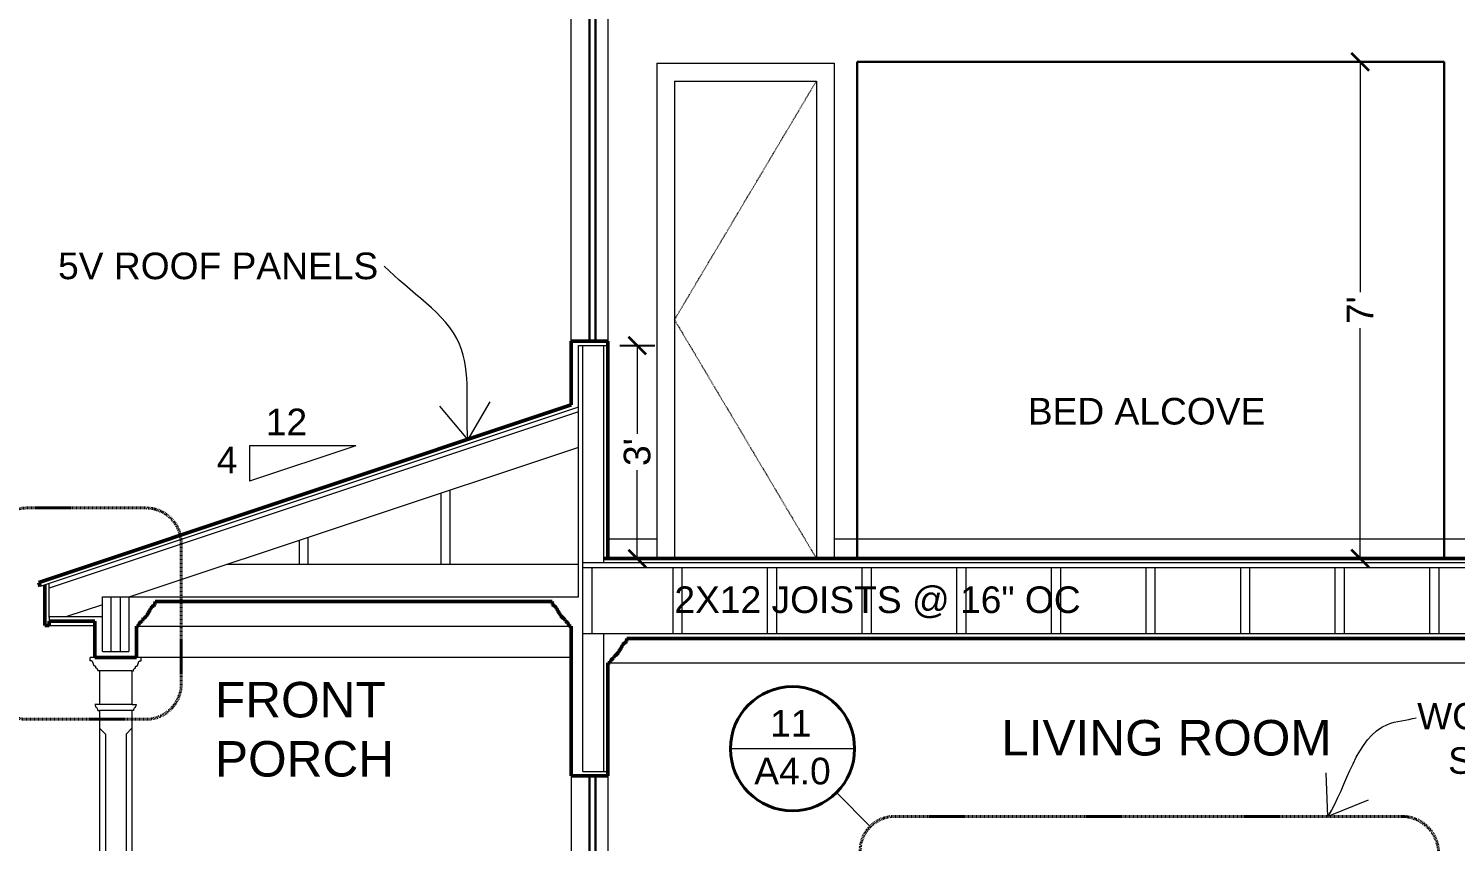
# Model space of a CAD drawing. Header units: inches. Extents: x -4969 to 16721, y 2489 to 24693.
# Drawn here: x 10293.7 to 10535, y 5493.3 to 5630.8 of the extents above; entities that cross this region are included whole.
import ezdxf

# ---------------------------------------------------------------- set-up
doc = ezdxf.new("R2010")
doc.units = ezdxf.units.IN
doc.header["$MEASUREMENT"] = 0
doc.linetypes.add('DASHED2', pattern=[0.375, 0.25, -0.125])
doc.layers.get('0').update_dxf_attribs({"lineweight": 5})
for name, color, linetype, lineweight in [('1', 1, 'Continuous', 9), ('2', 6, 'Continuous', 20), ('3', 3, 'Continuous', 30), ('5', 4, 'Continuous', 50), ('A-DIMSx', 7, 'Continuous', 9), ('A-LINK', 7, 'Continuous', 40), ('A-TEXTx', 7, 'Continuous', 20)]:
    doc.layers.add(name, color=color, linetype=linetype, lineweight=lineweight)
doc.styles.get("Standard").update_dxf_attribs({"font": 'Arial.ttf'})
doc.dimstyles.get("Standard").update_dxf_attribs({"dimtxt": 3, "dimasz": 2, "dimexe": 0.03125, "dimexo": 0.0625, "dimgap": 0.03125, "dimtad": 0, "dimtoh": 1, "dimdec": 4, "dimlfac": 0.99985, "dimzin": 0, "dimdsep": 46, "dimlunit": 4, "dimtxsty": 'Standard', "dimblk": 'ARCHTICK', "dimblk1": 'ARCHTICK', "dimblk2": 'ARCHTICK', "dimcen": 0.09, "dimclrt": 256, "dimadec": 0, "dimazin": 0, "dimtfac": 1, "dimtdec": 4, "dimtofl": 0, "dimtmove": 0, "dimatfit": 3, "dimfxl": 1, "dimtolj": 1, "dimtzin": 0, "dimarcsym": 0})

# ---------------------------------------------------------------- blocks, each defined once
blk = doc.blocks.new('_ArchTick')
at = {"color": 0, "linetype": 'ByBlock', "lineweight": 0, "const_width": 0.15}
blk.add_lwpolyline([(-0.5, -0.5), (0.5, 0.5)], dxfattribs=at)
blk = doc.blocks.new('*D84')
at = {"layer": 'A-DIMSx', "color": 0, "lineweight": -2, "ltscale": 0.1, "transparency": 16777216}
for p, q in [((10393.73, 5577.18), (10399.67, 5577.18)), ((10393.73, 5541.18), (10399.67, 5541.18))]:
    blk.add_line(p, q, dxfattribs=at)
at = {"layer": 'A-DIMSx', "color": 0, "lineweight": 5, "ltscale": 0.1, "transparency": 16777216}
for p, q in [((10396.67, 5577.18), (10396.67, 5562.25)), ((10396.67, 5541.18), (10396.67, 5556.12))]:
    blk.add_line(p, q, dxfattribs=at)
at = {"layer": 'Defpoints', "color": 0, "ltscale": 0.1, "transparency": 16777216}
for p in [(10391.73, 5577.18), (10396.67, 5577.18), (10391.73, 5541.18)]:
    blk.add_point(p, dxfattribs=at)
at = {"layer": 'A-DIMSx', "color": 0, "lineweight": 5, "ltscale": 0.1, "transparency": 16777216, "xscale": 3, "yscale": 3, "zscale": 3}
for p, rotation in [((10396.67, 5577.18), 90), ((10396.67, 5541.18), 270)]:
    blk.add_blockref('_ArchTick', p, dxfattribs=dict(at, rotation=rotation))
at = {"layer": 'A-DIMSx', "ltscale": 0.1, "transparency": 16777216, "insert": (10396.67, 5559.18), "char_height": 4.5, "attachment_point": 5, "rotation": 90}
blk.add_mtext("\\A1;3'", dxfattribs=at)
blk = doc.blocks.new('CROWN small azek')
at = {"layer": '2', "linetype": 'Continuous'}
for p, q in [((3478.77, 4471.7), (3478.77, 4472.27)), ((3477.23, 4469.99), (3477.47, 4469.99)), ((3477.84, 4470.49), (3477.84, 4470.75))]:
    blk.add_line(p, q, dxfattribs=at)
for points, knots in [([(3477.84, 4470.75), (3477.91, 4470.76), (3477.98, 4470.77), (3478.08, 4470.81), (3478.16, 4470.9), (3478.2, 4471), (3478.24, 4471.11), (3478.28, 4471.22), (3478.31, 4471.33), (3478.36, 4471.43), (3478.4, 4471.54), (3478.47, 4471.62), (3478.55, 4471.67), (3478.65, 4471.7), (3478.71, 4471.7), (3478.77, 4471.7)], [0.0155755, 0.0155755, 0.0155755, 0.0155755, 0.0913028, 0.1674337, 0.240804, 0.3221473, 0.4016041, 0.479934, 0.5587836, 0.63986, 0.7243935, 0.7885425, 0.8553172, 0.923465, 0.9867831, 0.9867831, 0.9867831, 0.9867831]), ([(3477.47, 4469.99), (3477.48, 4470.04), (3477.49, 4470.12), (3477.53, 4470.21), (3477.57, 4470.28), (3477.63, 4470.36), (3477.71, 4470.42), (3477.78, 4470.46), (3477.84, 4470.49)], [0.002479, 0.002479, 0.002479, 0.002479, 0.1892867, 0.3469333, 0.4813355, 0.6000559, 0.7825047, 0.9879342, 0.9879342, 0.9879342, 0.9879342])]:
    blk.add_open_spline(points, degree=3, knots=knots, dxfattribs=at)
blk = doc.blocks.new('Column 01')
at = {"layer": '1', "ltscale": 0.25}
for p, q in [((4502.26, 4335.99), (4493.68, 4335.99)), ((4500.72, 4333.71), (4495.22, 4333.71)), ((4500.72, 4327.99), (4495.22, 4327.99)), ((4500.72, 4326.99), (4495.22, 4326.99)), ((4496.22, 4322.99), (4496.22, 4241.96)), ((4499.72, 4322.99), (4499.72, 4241.96)), ((4496.22, 4241.96), (4495.22, 4240.96)), ((4499.72, 4241.96), (4500.72, 4240.96)), ((4495.22, 4235.46), (4500.72, 4235.46)), ((4494.47, 4234.46), (4501.47, 4234.46))]:
    blk.add_line(p, q, dxfattribs=at)
at = {"layer": '1', "lineweight": 5, "ltscale": 0.25}
for p, q in [((4496.22, 4322.99), (4495.22, 4323.99)), ((4500.72, 4323.99), (4499.72, 4322.99))]:
    blk.add_line(p, q, dxfattribs=at)
at = {"layer": '2'}
for p, q in [((4495.22, 4333.71), (4495.22, 4327.99)), ((4500.72, 4333.71), (4500.72, 4327.99)), ((4495.22, 4326.99), (4495.22, 4235.46)), ((4500.72, 4326.99), (4500.72, 4235.46)), ((4494.47, 4234.46), (4495.22, 4235.46)), ((4500.72, 4235.46), (4501.47, 4234.46)), ((4494.47, 4234.46), (4494.47, 4228.96)), ((4501.47, 4234.46), (4501.47, 4228.96))]:
    blk.add_line(p, q, dxfattribs=at)
at = {"layer": '2', "ltscale": 0.25}
for p, q in [((4495.22, 4327.99), (4494.47, 4327.99)), ((4494.97, 4326.99), (4495.22, 4326.99)), ((4500.72, 4327.99), (4501.47, 4327.99)), ((4500.97, 4326.99), (4500.72, 4326.99))]:
    blk.add_line(p, q, dxfattribs=at)
for centre, start, end in [((4495.08, 4327.98), 179.1702, 233.9599), ((4494.36, 4327), 359.1702, 53.9599), ((4501.58, 4327), 126.0401, 180.8298), ((4500.86, 4327.98), 306.0401, 0.8298)]:
    blk.add_arc(centre, 0.607, start, end, dxfattribs=at)
at = {"layer": '3', "ltscale": 0.25, "xscale": -1}
blk.add_blockref('CROWN small azek', (7972.45, -136.28), dxfattribs=at)
at = {"layer": '3', "ltscale": 0.25}
blk.add_blockref('CROWN small azek', (1023.49, -136.28), dxfattribs=at)
blk = doc.blocks.new('Detail Callout')
at = {"layer": '2', "color": 152, "ltscale": 0.1}
blk.add_line((240.24, 5822.29), (219.24, 5822.29), dxfattribs=at)
at = {"layer": 'A-LINK', "color": 152, "ltscale": 0.1}
blk.add_circle((229.74, 5822.29), 10.5, dxfattribs=at)
blk = doc.blocks.new('*D370')
at = {"layer": 'A-DIMSx', "color": 0, "lineweight": -2, "ltscale": 0.1, "transparency": 16777216}
for p, q in [((10531.11, 5625.18), (10515.92, 5625.18)), ((10531.11, 5541.18), (10515.92, 5541.18))]:
    blk.add_line(p, q, dxfattribs=at)
at = {"layer": 'A-DIMSx', "color": 0, "lineweight": 5, "ltscale": 0.1, "transparency": 16777216}
for p, q in [((10518.92, 5625.18), (10518.92, 5586.24)), ((10518.92, 5541.18), (10518.92, 5580.13))]:
    blk.add_line(p, q, dxfattribs=at)
at = {"layer": 'Defpoints', "color": 0, "ltscale": 0.1, "transparency": 16777216}
for p in [(10533.11, 5625.18), (10518.92, 5541.18), (10533.11, 5541.18)]:
    blk.add_point(p, dxfattribs=at)
at = {"layer": 'A-DIMSx', "color": 0, "lineweight": 5, "ltscale": 0.1, "transparency": 16777216, "xscale": 3, "yscale": 3, "zscale": 3}
for p, rotation in [((10518.92, 5625.18), 90), ((10518.92, 5541.18), 270)]:
    blk.add_blockref('_ArchTick', p, dxfattribs=dict(at, rotation=rotation))
at = {"layer": 'A-DIMSx', "ltscale": 0.1, "transparency": 16777216, "insert": (10518.92, 5583.18), "char_height": 4.5, "attachment_point": 5, "rotation": 90}
blk.add_mtext("\\A1;7'", dxfattribs=at)

msp = doc.modelspace()

# ---------------------------------------------------------------- linework, layer by layer
at = {"layer": '1', "ltscale": 0.25}
for p, q in [((10385.4751587, 5577.9343083), (10385.4751587, 5636.4343083)), ((10391.7251587, 5636.4343083), (10391.7251587, 5577.9343083)), ((10399.9751763, 5624.9343083), (10429.9751763, 5624.9343083)), ((10399.9751763, 5624.9343083), (10399.9751763, 5541.1843083)), ((10429.9751763, 5624.9343083), (10429.9751763, 5541.1843083)), ((10312.3466777, 5529.7632422), (10385.4751587, 5529.7632422)), ((10392.0966765, 5523.5132422), (10574.8536409, 5523.5132422)), ((10385.4751587, 5504.4343083), (10385.4751587, 5445.9343083)), ((10391.7251587, 5504.4343083), (10391.7251587, 5445.9343083))]:
    msp.add_line(p, q, dxfattribs=at)
at = {"layer": '1', "linetype": 'DASHED2', "ltscale": 0.25}
for q in [(10426.9751763, 5621.9343083), (10426.9751763, 5541.1843083)]:
    msp.add_line((10402.9751763, 5581.5593083), q, dxfattribs=at)
at = {"layer": '1'}
for p, q in [((10386.7251587, 5577.1843083), (10391.7251587, 5577.1843083)), ((10386.7251587, 5534.6843083), (10386.7251587, 5577.1843083)), ((10387.4751587, 5505.1843083), (10387.4751587, 5577.1843083)), ((10390.9751587, 5577.1843083), (10390.9751587, 5540.4343083)), ((10386.7251587, 5566.7722568), (10295.7123278, 5536.4348981)), ((10386.7251587, 5565.981688), (10297.2251578, 5536.1486018)), ((10386.7251587, 5559.9774511), (10310.8457305, 5534.6843083)), ((10364.9751587, 5552.7274511), (10364.9751587, 5540.1843083)), ((10363.4751587, 5552.2274511), (10363.4751587, 5540.1843083)), ((10339.4751587, 5544.2274511), (10339.4751587, 5540.1843083)), ((10340.9751587, 5544.7274511), (10340.9751587, 5540.1843083)), ((10399.9751763, 5544.4274193), (10391.7251587, 5544.4274193)), ((10536.9751411, 5544.4274193), (10429.9751763, 5544.4274193)), ((10579.4751587, 5540.4343083), (10387.4751587, 5540.4343083)), ((10386.7251587, 5540.1843083), (10327.3457305, 5540.1843083)), ((10387.4751587, 5539.6843083), (10579.4751587, 5539.6843083)), ((10388.9751587, 5539.6843083), (10388.9751587, 5528.4343083)), ((10402.7251587, 5528.4343083), (10402.7251587, 5539.6843083)), ((10404.2251587, 5539.6843083), (10404.2251587, 5528.4343083)), ((10418.7251587, 5528.4343083), (10418.7251587, 5539.6843083)), ((10420.2251587, 5539.6843083), (10420.2251587, 5528.4343083)), ((10434.7251587, 5528.4343083), (10434.7251587, 5539.6843083)), ((10436.2251587, 5539.6843083), (10436.2251587, 5528.4343083)), ((10450.7251587, 5528.4343083), (10450.7251587, 5539.6843083)), ((10452.2251587, 5539.6843083), (10452.2251587, 5528.4343083)), ((10466.7251587, 5528.4343083), (10466.7251587, 5539.6843083)), ((10468.2251587, 5539.6843083), (10468.2251587, 5528.4343083)), ((10482.7251587, 5528.4343083), (10482.7251587, 5539.6843083)), ((10484.2251587, 5539.6843083), (10484.2251587, 5528.4343083)), ((10498.7251587, 5528.4343083), (10498.7251587, 5539.6843083)), ((10500.2251587, 5539.6843083), (10500.2251587, 5528.4343083)), ((10514.7251587, 5528.4362977), (10514.7251587, 5539.6843083)), ((10516.2251587, 5539.6843083), (10516.2251587, 5528.4343083)), ((10530.7251587, 5528.4343083), (10530.7251587, 5539.6843083)), ((10532.2251587, 5539.6843083), (10532.2251587, 5528.4343083)), ((10297.2251587, 5531.1843083), (10297.2251578, 5536.9391706)), ((10306.2251587, 5533.350975), (10300.2251587, 5531.350975)), ((10306.2251587, 5525.4343083), (10306.2251587, 5534.6843083)), ((10306.2251587, 5534.6843083), (10386.7251587, 5534.6843083)), ((10307.7251587, 5525.4343083), (10307.7251587, 5534.6843083)), ((10309.2251587, 5534.6843083), (10309.2251587, 5525.4343083)), ((10310.7251587, 5534.6843083), (10310.7251587, 5525.4343083)), ((10297.2251587, 5531.350975), (10306.2251587, 5531.350975)), ((10297.2251587, 5531.1843083), (10297.2251587, 5530.350975)), ((10297.2251578, 5529.850975), (10304.9751593, 5529.850975)), ((10579.4751587, 5528.4343083), (10387.4751587, 5528.4343083)), ((10390.9751587, 5528.4343083), (10390.9751587, 5505.1843083)), ((10306.2251587, 5525.4343083), (10310.7251587, 5525.4343083)), ((10387.4751587, 5505.1843083), (10391.7251587, 5505.1843083))]:
    msp.add_line(p, q, dxfattribs=at)
at = {"layer": '2'}
for p, q in [((10402.9751763, 5621.9343083), (10426.9751763, 5621.9343083)), ((10402.9751763, 5621.9343083), (10402.9751763, 5541.1843083)), ((10426.9751763, 5621.9343083), (10426.9751763, 5541.1843083)), ((10385.2250978, 5524.4652974), (10311.9751591, 5524.4652974))]:
    msp.add_line(p, q, dxfattribs=at)
at = {"layer": '2', "color": 152, "ltscale": 0.1}
msp.add_line((10436.1284784, 5495.8222684), (10430.3553537, 5501.5953931), dxfattribs=at)
at = {"layer": '3'}
for p, q in [((10388.6001587, 5577.9343083), (10388.6001587, 5636.4343083)), ((10389.6001587, 5577.9343083), (10389.6001587, 5636.4343083)), ((10388.6001587, 5445.9343083), (10388.6001587, 5504.4343083)), ((10389.6001587, 5445.9343083), (10389.6001587, 5504.4343083))]:
    msp.add_line(p, q, dxfattribs=at)
at = {"layer": '3', "ltscale": 0.25}
for p, q in [((10433.8443235, 5625.1843083), (10433.8443235, 5541.1843083)), ((10533.1059938, 5625.1843083), (10433.8443235, 5625.1843083)), ((10533.1059938, 5625.1843083), (10533.1059938, 5541.1843083))]:
    msp.add_line(p, q, dxfattribs=at)
at = {"layer": '5'}
for p, q in [((10385.4751587, 5577.9343083), (10391.7251587, 5577.9343083)), ((10385.4751587, 5577.9343083), (10385.4751587, 5567.1461623)), ((10391.7251587, 5577.9343083), (10391.7251587, 5541.1843083)), ((10385.4751587, 5567.1461623), (10295.4751587, 5537.1464112)), ((10575.2251411, 5541.1843083), (10390.9751587, 5541.1843083)), ((10295.4751587, 5537.1464112), (10295.7123278, 5536.4348981)), ((10296.4751587, 5529.850975), (10296.4751587, 5536.689173)), ((10382.2869451, 5533.9343083), (10315.1633735, 5533.9343083)), ((10296.4751587, 5529.850975), (10297.2251578, 5529.850975)), ((10297.2251578, 5529.850975), (10297.2251591, 5530.600975)), ((10297.2251591, 5530.600975), (10304.9751593, 5530.600975)), ((10304.9751594, 5524.4652974), (10304.9751593, 5530.600975)), ((10311.97516, 5529.7632422), (10311.9751591, 5524.4652974)), ((10385.4751587, 5529.7632422), (10385.4751587, 5504.4343083)), ((10394.9133723, 5527.6843083), (10572.0369451, 5527.6843083)), ((10305.725159, 5524.4652974), (10304.9751594, 5524.4652974)), ((10311.2251574, 5524.4652975), (10305.725159, 5524.4652974)), ((10311.9751591, 5524.4652974), (10311.2251595, 5524.4652974)), ((10391.7251587, 5523.5132422), (10391.7251587, 5504.4343083)), ((10385.4751587, 5504.4343083), (10391.7251587, 5504.4343083))]:
    msp.add_line(p, q, dxfattribs=at)
at = {"layer": '5', "color": 7, "linetype": 'Continuous'}
for p, q in [((10315.1104186, 5533.3785186), (10315.1633735, 5533.9343083)), ((10382.3399, 5533.3785186), (10382.2869451, 5533.9343083)), ((10312.9819343, 5530.592121), (10312.9819343, 5530.8650609)), ((10384.4683843, 5530.592121), (10384.4683843, 5530.8650609)), ((10311.9751599, 5529.7632422), (10312.3466777, 5529.7632422)), ((10385.4751587, 5529.7632422), (10385.1036409, 5529.7632422)), ((10394.8604174, 5527.1285186), (10394.9133723, 5527.6843083)), ((10391.7251587, 5523.5132422), (10392.0966765, 5523.5132422)), ((10392.7319331, 5524.342121), (10392.7319331, 5524.6150609))]:
    msp.add_line(p, q, dxfattribs=at)
for points, knots in [([(10312.9819343, 5530.8650609), (10313.1106602, 5530.9476612), (10313.2427743, 5531.0351562), (10313.431925, 5531.1938246), (10313.6092049, 5531.3956216), (10313.7608512, 5531.6256949), (10313.9154732, 5531.8692681), (10314.0687824, 5532.1273354), (10314.2159831, 5532.3834894), (10314.3484344, 5532.6250861), (10314.4750245, 5532.8321139), (10314.6073025, 5533.0019008), (10314.7518351, 5533.1412352), (10314.910418, 5533.258223), (10315.0233995, 5533.3269515), (10315.1104186, 5533.3785186)], [0.02252924258, 0.02252924258, 0.02252924258, 0.02252924258, 0.0848948356, 0.16525381449, 0.24407818869, 0.32590546439, 0.41317453746, 0.50401511078, 0.5962486035, 0.67928693936, 0.75221584643, 0.81459891015, 0.872600463, 0.93247186799, 0.99170471556, 0.99170471556, 0.99170471556, 0.99170471556]), ([(10384.4683843, 5530.8650609), (10384.3396584, 5530.9476612), (10384.2075443, 5531.0351562), (10384.0183936, 5531.1938246), (10383.8411136, 5531.3956216), (10383.6894674, 5531.6256949), (10383.5348454, 5531.8692681), (10383.3815362, 5532.1273354), (10383.2343355, 5532.3834894), (10383.1018842, 5532.6250861), (10382.9752941, 5532.8321139), (10382.8430161, 5533.0019008), (10382.6984835, 5533.1412352), (10382.5399005, 5533.258223), (10382.4269191, 5533.3269515), (10382.3399, 5533.3785186)], [0.02252924258, 0.02252924258, 0.02252924258, 0.02252924258, 0.0848948356, 0.16525381449, 0.24407818869, 0.32590546439, 0.41317453746, 0.50401511078, 0.5962486035, 0.67928693936, 0.75221584643, 0.81459891015, 0.872600463, 0.93247186799, 0.99170471556, 0.99170471556, 0.99170471556, 0.99170471556]), ([(10312.3466777, 5529.7632422), (10312.3618703, 5529.8830524), (10312.3803085, 5530.0047429), (10312.4489161, 5530.1806785), (10312.5531625, 5530.3309329), (10312.6780753, 5530.4436738), (10312.7969627, 5530.5178987), (10312.8786332, 5530.5522637), (10312.9819343, 5530.592121)], [0.04595771603, 0.04595771603, 0.04595771603, 0.04595771603, 0.20058811132, 0.3838219169, 0.55899294445, 0.69798130682, 0.84352384316, 0.94144460866, 0.94144460866, 0.94144460866, 0.94144460866]), ([(10385.1036409, 5529.7632422), (10385.0884483, 5529.8830524), (10385.0700101, 5530.0047429), (10385.0014025, 5530.1806785), (10384.897156, 5530.3309329), (10384.7722433, 5530.4436738), (10384.6533559, 5530.5178987), (10384.5716853, 5530.5522637), (10384.4683843, 5530.592121)], [0.04595771603, 0.04595771603, 0.04595771603, 0.04595771603, 0.20058811132, 0.3838219169, 0.55899294445, 0.69798130682, 0.84352384316, 0.94144460866, 0.94144460866, 0.94144460866, 0.94144460866]), ([(10392.7319331, 5524.6150609), (10392.860659, 5524.6976612), (10392.9927731, 5524.7851562), (10393.1819238, 5524.9438246), (10393.3592037, 5525.1456216), (10393.51085, 5525.3756949), (10393.665472, 5525.6192681), (10393.8187812, 5525.8773354), (10393.9659819, 5526.1334894), (10394.0984332, 5526.3750861), (10394.2250233, 5526.5821139), (10394.3573013, 5526.7519008), (10394.5018339, 5526.8912352), (10394.6604168, 5527.008223), (10394.7733983, 5527.0769515), (10394.8604174, 5527.1285186)], [0.02252924258, 0.02252924258, 0.02252924258, 0.02252924258, 0.0848948356, 0.16525381449, 0.24407818869, 0.32590546439, 0.41317453746, 0.50401511078, 0.5962486035, 0.67928693936, 0.75221584643, 0.81459891015, 0.872600463, 0.93247186799, 0.99170471556, 0.99170471556, 0.99170471556, 0.99170471556]), ([(10392.0966765, 5523.5132422), (10392.1118691, 5523.6330524), (10392.1303073, 5523.7547429), (10392.1989149, 5523.9306785), (10392.3031613, 5524.0809329), (10392.4280741, 5524.1936738), (10392.5469615, 5524.2678987), (10392.628632, 5524.3022637), (10392.7319331, 5524.342121)], [0.04595771603, 0.04595771603, 0.04595771603, 0.04595771603, 0.20058811132, 0.3838219169, 0.55899294445, 0.69798130682, 0.84352384316, 0.94144460866, 0.94144460866, 0.94144460866, 0.94144460866])]:
    msp.add_open_spline(points, degree=3, knots=knots, dxfattribs=at)
at = {"layer": 'A-DIMSx', "ltscale": 0.1}
for p, q in [((10349.0972442, 5560.2653453), (10331.0972442, 5560.2653453)), ((10331.0972442, 5560.2653453), (10331.0972442, 5554.2692048)), ((10349.0972442, 5560.2653453), (10331.0972442, 5554.2692048))]:
    msp.add_line(p, q, dxfattribs=at)
at = {"layer": 'A-LINK', "color": 152, "linetype": 'DASHED2', "ltscale": 0.5, "flags": 128}
for points in [[(10287.4252826, 5543.7319627), (10287.4252826, 5519.9866138, 0.4142135624), (10293.4252826, 5513.9866138), (10313.5718946, 5513.9866138, 0.4142135624), (10319.5718946, 5519.9866138), (10319.5718946, 5543.7319627, 0.4142135624), (10313.5718946, 5549.7319627), (10293.4252826, 5549.7319627, 0.4142135624)], [(10434.3711191, 5491.5796277), (10434.3711191, 5424.0654911, 0.4142135624), (10440.3711191, 5418.0654911), (10526.1914879, 5418.0654911, 0.4142135624), (10532.1914879, 5424.0654911), (10532.1914879, 5491.5796277, 0.3883665954), (10526.1914879, 5497.5796277), (10440.3711191, 5497.5796277, 0.4283610009)]]:
    msp.add_lwpolyline(points, format="xyb", close=True, dxfattribs=at)

# ---------------------------------------------------------------- block references
at = {"layer": '2', "color": 152, "ltscale": 0.25}
msp.add_blockref('Detail Callout', (10193.1930763, -313.271387), dxfattribs=at)
at = {"layer": '3', "ltscale": 0.25}
msp.add_blockref('Column 01', (5810.5055318, 1188.4783898), dxfattribs=at)

# ---------------------------------------------------------------- texts
at = {"layer": 'A-LINK', "color": 152, "ltscale": 0.1, "attachment_point": 5}
for s, insert, char_height, width in [('11', (10422.6205892, 5513.3133655), 4.5, 9.771161836), ('{\\H0.75x;A4.0}', (10422.9264745, 5505.2100503), 6, 9.85131083)]:
    msp.add_mtext(s, dxfattribs=dict(at, insert=insert, char_height=char_height, width=width))
at = {"layer": 'A-TEXTx', "ltscale": 0.25, "char_height": 4.5}
for s, insert, attachment_point in [('{5V ROOF PANELS}', (10352.8776546, 5590.6390785), 6), ('{2X12 JOISTS @ 16" OC}', (10402.9604519, 5533.7641335), 4), ('{WOODSTOVE \\PSURROUND}', (10570.117563, 5510.737533), 6)]:
    msp.add_mtext(s, dxfattribs=dict(at, insert=insert, attachment_point=attachment_point))
at = {"layer": 'A-TEXTx', "ltscale": 0.25, "insert": (10502.8915597, 5566.0609614), "char_height": 4.5, "width": 45.201416998, "attachment_point": 6}
msp.add_mtext('{BED ALCOVE}', dxfattribs=at)
at = {"layer": 'A-TEXTx', "ltscale": 0.5}
for s, insert, char_height, width, attachment_point in [('{\\fArial Unicode MS|b0|i0|c0|p0;12}', (10340.852545, 5562.0250587), 4.5, 7.734539628, 9), ('{\\fArial Unicode MS|b0|i0|c0|p0;4}', (10329.0508897, 5555.5807342), 4.5, 7.734539628, 9), ('{FRONT PORCH}', (10325.2730275, 5520.3109755), 6, 47.51527738, 1), ('{LIVING ROOM}', (10458.2184191, 5513.8731643), 6, 73.076179956, 1)]:
    msp.add_mtext(s, dxfattribs=dict(at, insert=insert, char_height=char_height, width=width, attachment_point=attachment_point))

# ---------------------------------------------------------------- dimensions: what is measured, and where the dimension line sits
at = {"layer": 'A-DIMSx', "ltscale": 0.1}
for base, p1, p2, picture, middle in [((10518.9235759, 5541.1843083), (10533.1059938, 5625.1843083), (10533.1059938, 5541.1843083), '*D370', (10518.9235759, 5583.1843083)), ((10396.6741471, 5577.1843083), (10391.7251587, 5541.1843083), (10391.7251587, 5577.1843083), '*D84', (10396.6741471, 5559.1843083))]:
    dim = msp.add_linear_dim(base=base, p1=p1, p2=p2, angle=90, dimstyle='Standard', override={"dimtxt": 4.5, "dimasz": 3, "dimexe": 3, "dimexo": 2, "dimgap": 1, "dimlfac": -47.9928, "dimlwd": 5}, dxfattribs=at)
    dim.commit()
    dim.dimension.update_dxf_attribs({"geometry": picture, "text_midpoint": middle})

# ---------------------------------------------------------------- leaders
at = {"layer": 'A-TEXTx', "path_type": 1, "annotation_type": 0, "has_hookline": 1, "hookline_direction": 1, "text_width": 53.5610505}
msp.add_leader([(10368.0473188, 5561.3369305), (10366.6386102, 5577.4082867), (10353.8776546, 5590.6390785)], dimstyle='Standard', override={"dimasz": 6, "dimgap": 1, "dimldrblk": 'Open90', "dimlwd": -1}, dxfattribs=at)
at = {"layer": 'A-TEXTx', "path_type": 1}
msp.add_leader([(10513.4594334, 5497.5796277), (10523.5498605, 5513.1160836), (10528.4066271, 5514.2306227)], dimstyle='Standard', override={"dimasz": 6, "dimgap": 1, "dimldrblk": 'Open90', "dimlwd": -1}, dxfattribs=at)

doc.saveas('drawing.dxf')
